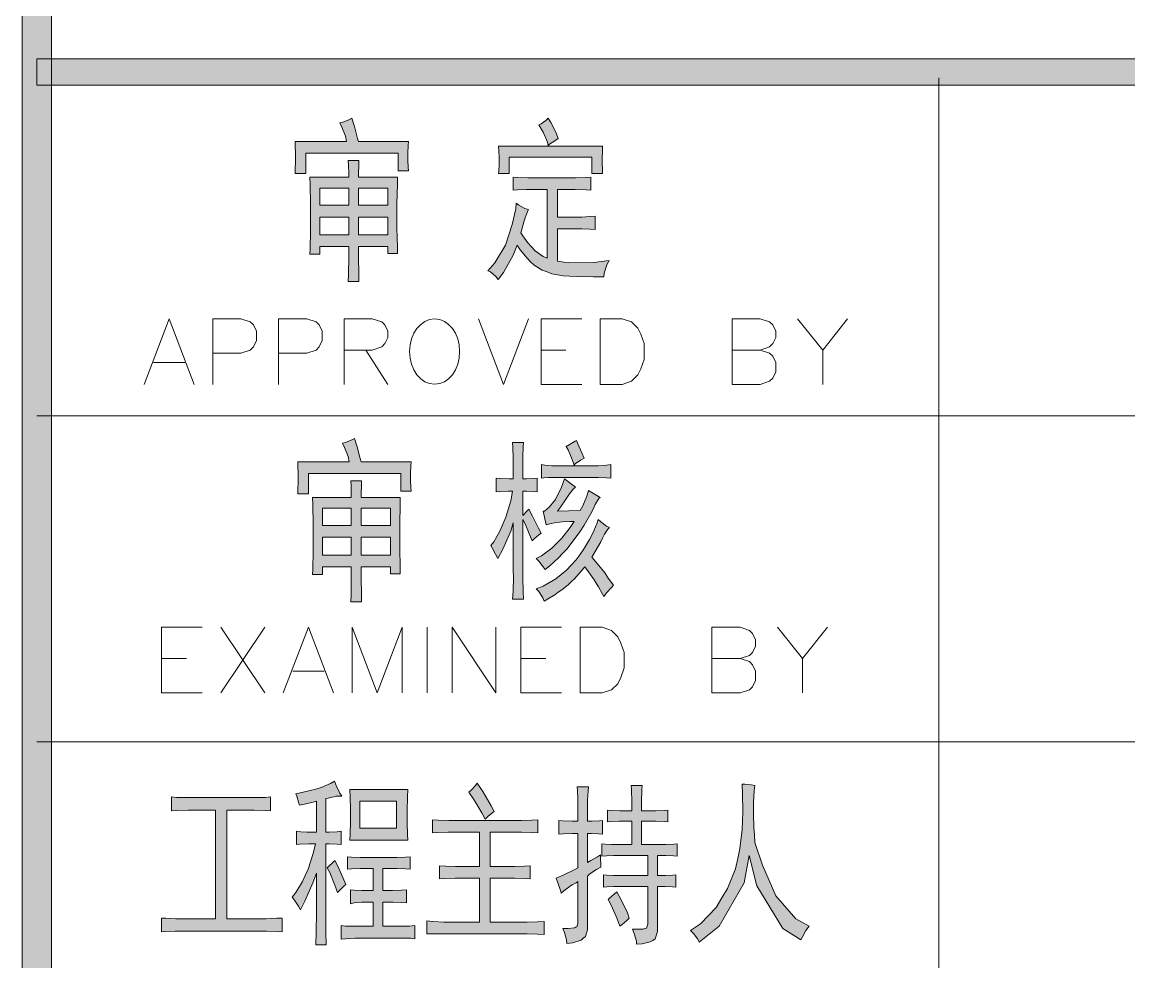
# Model space of a CAD drawing. Header units: millimetres. Extents: x 388 to 64525, y 87 to 607.
# Drawn here: x 64464.27 to 64482.41, y 412.48 to 427.87 of the extents above; entities that cross this region are included whole.
import ezdxf

# ---------------------------------------------------------------- set-up
doc = ezdxf.new("R2010")
doc.units = ezdxf.units.MM

msp = doc.modelspace()

# ---------------------------------------------------------------- hatches: boundary and pattern name
h = msp.add_hatch(color=0)
h.dxf.hatch_style = 2
h.paths.add_polyline_path([(64464.748, 320.182), (64464.268, 320.182), (64464.268, 597.224), (64464.748, 597.224)])
h = msp.add_hatch(color=0)
h.dxf.hatch_style = 2
h.paths.add_polyline_path([(64464.508, 426.84), (64464.508, 427.27), (64514.558, 427.27), (64514.558, 426.84)])
h = msp.add_hatch(color=0)
h.dxf.hatch_style = 2
h.paths.add_polyline_path([(64469.671, 426.302), (64469.714, 426.162), (64469.767, 425.969), (64469.782, 425.919), (64470.599, 425.919), (64470.595, 425.851), (64470.592, 425.729), (64470.592, 425.672), (64470.592, 425.614), (64470.595, 425.496), (64470.599, 425.435), (64470.43, 425.435), (64470.43, 425.729), (64468.918, 425.729), (64468.918, 425.392), (64468.743, 425.392), (64468.746, 425.457), (64468.75, 425.589), (64468.75, 425.65), (64468.75, 425.718), (64468.746, 425.851), (64468.743, 425.919), (64469.585, 425.919), (64469.567, 426.005), (64469.509, 426.155), (64469.477, 426.223), (64469.524, 426.234), (64469.621, 426.274)])
h = msp.add_hatch(color=0)
h.dxf.hatch_style = 2
h.paths.add_polyline_path([(64472.738, 426.191), (64472.774, 426.205), (64472.852, 426.263), (64472.888, 426.302), (64472.935, 426.231), (64473.021, 426.062), (64473.057, 425.965), (64472.999, 425.93), (64472.913, 425.876), (64472.888, 425.851), (64472.881, 425.905), (64472.806, 426.073)])
h = msp.add_hatch(color=0)
h.dxf.hatch_style = 2
h.paths.add_polyline_path([(64473.784, 425.84), (64473.78, 425.761), (64473.777, 425.643), (64473.777, 425.604), (64473.777, 425.564), (64473.78, 425.457), (64473.784, 425.392), (64473.608, 425.392), (64473.608, 425.661), (64472.254, 425.661), (64472.254, 425.392), (64472.078, 425.392), (64472.082, 425.435), (64472.086, 425.535), (64472.086, 425.593), (64472.086, 425.65), (64472.082, 425.772), (64472.078, 425.84)])
h = msp.add_hatch(color=0)
h.paths.add_polyline_path([(64469.621, 425.335), (64469.621, 425.392), (64469.617, 425.525), (64469.61, 425.604), (64469.789, 425.604), (64469.785, 425.532), (64469.782, 425.396), (64469.782, 425.335), (64470.423, 425.335), (64470.42, 425.217), (64470.412, 424.894), (64470.412, 424.693), (64470.412, 424.496), (64470.42, 424.192), (64470.423, 424.084), (64470.262, 424.084), (64470.262, 424.195), (64469.782, 424.195), (64469.782, 424.027), (64469.785, 423.74), (64469.789, 423.622), (64469.61, 423.622), (64469.617, 423.74), (64469.621, 424.027), (64469.621, 424.195), (64469.148, 424.195), (64469.148, 424.074), (64468.986, 424.074), (64468.99, 424.156), (64468.994, 424.457), (64468.994, 424.668), (64468.994, 424.883), (64468.99, 425.217), (64468.986, 425.335)])
h.paths.add_polyline_path([(64470.262, 424.389), (64470.262, 424.679), (64469.782, 424.679), (64469.782, 424.389)])
h.paths.add_polyline_path([(64469.621, 424.389), (64469.621, 424.679), (64469.148, 424.679), (64469.148, 424.389)])
h.paths.add_polyline_path([(64470.262, 424.873), (64470.262, 425.152), (64469.782, 425.152), (64469.782, 424.873)])
h.paths.add_polyline_path([(64469.621, 424.873), (64469.621, 425.152), (64469.148, 425.152), (64469.148, 424.873)])
h = msp.add_hatch(color=0)
h.dxf.hatch_style = 2
h.paths.add_polyline_path([(64473.261, 425.324), (64473.34, 425.324), (64473.504, 425.328), (64473.59, 425.335), (64473.59, 425.12), (64473.515, 425.127), (64473.332, 425.131), (64473.229, 425.131), (64473.042, 425.131), (64473.042, 424.679), (64473.397, 424.679), (64473.444, 424.679), (64473.573, 424.686), (64473.659, 424.693), (64473.659, 424.478), (64473.573, 424.482), (64473.44, 424.489), (64473.386, 424.489), (64473.042, 424.489), (64473.042, 423.959), (64473.218, 423.93), (64473.641, 423.937), (64473.888, 423.97), (64473.852, 423.898), (64473.809, 423.762), (64473.802, 423.701), (64473.633, 423.701), (64473.354, 423.708), (64473.243, 423.712), (64473.135, 423.719), (64472.949, 423.751), (64472.874, 423.78), (64472.795, 423.808), (64472.662, 423.891), (64472.602, 423.948), (64472.544, 424.006), (64472.433, 424.142), (64472.383, 424.221), (64472.315, 424.056), (64472.157, 423.773), (64472.071, 423.654), (64472.032, 423.708), (64471.946, 423.78), (64471.899, 423.801), (64472.018, 423.927), (64472.193, 424.221), (64472.247, 424.389), (64472.301, 424.557), (64472.362, 424.815), (64472.365, 424.905), (64472.408, 424.873), (64472.508, 424.822), (64472.569, 424.805), (64472.555, 424.783), (64472.53, 424.711), (64472.512, 424.665), (64472.498, 424.615), (64472.462, 424.496), (64472.44, 424.421), (64472.473, 424.371), (64472.559, 424.256), (64472.619, 424.192), (64472.677, 424.127), (64472.806, 424.034), (64472.874, 424.006), (64472.874, 425.131), (64472.602, 425.131), (64472.53, 425.131), (64472.387, 425.127), (64472.315, 425.12), (64472.315, 425.335), (64472.387, 425.328), (64472.555, 425.324), (64472.652, 425.324)])
h = msp.add_hatch(color=0)
h.dxf.hatch_style = 2
h.paths.add_polyline_path([(64469.714, 421.053), (64469.757, 420.913), (64469.81, 420.724), (64469.825, 420.67), (64470.645, 420.67), (64470.638, 420.605), (64470.635, 420.48), (64470.635, 420.423), (64470.635, 420.369), (64470.638, 420.251), (64470.645, 420.186), (64470.473, 420.186), (64470.473, 420.48), (64468.961, 420.48), (64468.961, 420.143), (64468.786, 420.143), (64468.789, 420.211), (64468.793, 420.34), (64468.793, 420.401), (64468.793, 420.469), (64468.789, 420.605), (64468.786, 420.67), (64469.631, 420.67), (64469.61, 420.756), (64469.552, 420.906), (64469.52, 420.974), (64469.567, 420.985), (64469.664, 421.025)])
h = msp.add_hatch(color=0)
h.dxf.hatch_style = 2
h.paths.add_polyline_path([(64472.315, 420.638), (64472.315, 420.734), (64472.311, 420.906), (64472.308, 420.985), (64472.487, 420.985), (64472.48, 420.921), (64472.476, 420.745), (64472.476, 420.638), (64472.476, 420.39), (64472.533, 420.39), (64472.652, 420.394), (64472.713, 420.401), (64472.713, 420.175), (64472.652, 420.183), (64472.533, 420.186), (64472.476, 420.186), (64472.476, 419.792), (64472.487, 419.803), (64472.537, 419.853), (64472.576, 419.892), (64472.634, 419.781), (64472.731, 419.584), (64472.774, 419.498), (64472.731, 419.466), (64472.659, 419.405), (64472.63, 419.376), (64472.587, 419.477), (64472.512, 419.652), (64472.476, 419.724), (64472.476, 418.893), (64472.476, 418.774), (64472.48, 418.538), (64472.487, 418.42), (64472.308, 418.42), (64472.315, 418.542), (64472.322, 418.778), (64472.315, 418.893), (64472.315, 419.67), (64472.276, 419.534), (64472.147, 419.24), (64472.064, 419.083), (64472.028, 419.158), (64471.975, 419.262), (64471.953, 419.298), (64472, 419.358), (64472.096, 419.534), (64472.147, 419.645), (64472.197, 419.76), (64472.279, 420.028), (64472.308, 420.186), (64472.243, 420.186), (64472.111, 420.183), (64472.039, 420.175), (64472.039, 420.401), (64472.114, 420.394), (64472.254, 420.39), (64472.315, 420.39)])
h = msp.add_hatch(color=0)
h.dxf.hatch_style = 2
h.paths.add_polyline_path([(64473.354, 421.021), (64473.379, 420.964), (64473.444, 420.817), (64473.483, 420.727), (64473.418, 420.695), (64473.336, 420.638), (64473.315, 420.616), (64473.282, 420.709), (64473.221, 420.863), (64473.186, 420.921), (64473.25, 420.96), (64473.336, 421.01)])
h = msp.add_hatch(color=0)
h.dxf.hatch_style = 2
h.paths.add_polyline_path([(64472.935, 420.412), (64472.895, 420.412), (64472.82, 420.408), (64472.781, 420.401), (64472.781, 420.627), (64472.834, 420.616), (64472.949, 420.605), (64473.01, 420.605), (64473.644, 420.605), (64473.709, 420.605), (64473.848, 420.616), (64473.92, 420.627), (64473.92, 420.401), (64473.848, 420.408), (64473.709, 420.412), (64473.644, 420.412)])
h = msp.add_hatch(color=0)
h.dxf.hatch_style = 2
h.paths.add_polyline_path([(64472.806, 419.86), (64472.831, 419.86), (64472.906, 419.925), (64472.96, 419.989), (64473.01, 420.054), (64473.11, 420.254), (64473.161, 420.39), (64473.34, 420.254), (64473.304, 420.226), (64473.239, 420.147), (64473.207, 420.097), (64473.175, 420.046), (64473.092, 419.928), (64473.042, 419.86), (64473.415, 419.871), (64473.458, 419.946), (64473.526, 420.107), (64473.551, 420.197), (64473.745, 420.086), (64473.723, 420.068), (64473.662, 419.971), (64473.626, 419.892), (64473.587, 419.813), (64473.479, 419.631), (64473.408, 419.523), (64473.336, 419.416), (64473.196, 419.237), (64473.128, 419.169), (64473.06, 419.097), (64472.917, 418.964), (64472.842, 418.903), (64472.809, 418.946), (64472.738, 419.04), (64472.695, 419.083), (64472.784, 419.129), (64472.953, 419.255), (64473.035, 419.337), (64473.114, 419.419), (64473.254, 419.595), (64473.315, 419.692), (64473.246, 419.692), (64473.128, 419.684), (64473.078, 419.681), (64473.024, 419.674), (64472.917, 419.652), (64472.856, 419.634)])
h = msp.add_hatch(color=0)
h.paths.add_polyline_path([(64469.664, 420.086), (64469.664, 420.143), (64469.66, 420.276), (64469.656, 420.355), (64469.832, 420.355), (64469.828, 420.283), (64469.825, 420.147), (64469.825, 420.086), (64470.466, 420.086), (64470.463, 419.968), (64470.459, 419.645), (64470.459, 419.444), (64470.459, 419.247), (64470.463, 418.943), (64470.466, 418.835), (64470.305, 418.835), (64470.305, 418.946), (64469.825, 418.946), (64469.825, 418.778), (64469.828, 418.491), (64469.832, 418.373), (64469.656, 418.373), (64469.66, 418.491), (64469.664, 418.778), (64469.664, 418.946), (64469.191, 418.946), (64469.191, 418.825), (64469.029, 418.825), (64469.033, 418.907), (64469.04, 419.208), (64469.04, 419.419), (64469.04, 419.634), (64469.033, 419.968), (64469.029, 420.086)])
h.paths.add_polyline_path([(64470.305, 419.14), (64470.305, 419.434), (64469.825, 419.434), (64469.825, 419.14)])
h.paths.add_polyline_path([(64469.664, 419.14), (64469.664, 419.434), (64469.191, 419.434), (64469.191, 419.14)])
h.paths.add_polyline_path([(64470.305, 419.624), (64470.305, 419.907), (64469.825, 419.907), (64469.825, 419.624)])
h.paths.add_polyline_path([(64469.664, 419.624), (64469.664, 419.907), (64469.191, 419.907), (64469.191, 419.624)])
h = msp.add_hatch(color=0)
h.dxf.hatch_style = 2
h.paths.add_polyline_path([(64473.895, 419.591), (64473.87, 419.566), (64473.813, 419.484), (64473.78, 419.419), (64473.752, 419.358), (64473.662, 419.201), (64473.608, 419.104), (64473.694, 419.004), (64473.823, 418.842), (64473.866, 418.778), (64473.909, 418.717), (64473.96, 418.649), (64473.927, 418.61), (64473.845, 418.52), (64473.802, 418.463), (64473.777, 418.513), (64473.716, 418.62), (64473.68, 418.678), (64473.644, 418.735), (64473.551, 418.868), (64473.49, 418.946), (64473.433, 418.875), (64473.322, 418.753), (64473.272, 418.706), (64473.221, 418.656), (64473.114, 418.57), (64473.057, 418.531), (64472.999, 418.491), (64472.881, 418.42), (64472.824, 418.384), (64472.802, 418.441), (64472.738, 418.542), (64472.695, 418.588), (64472.809, 418.631), (64473.014, 418.749), (64473.103, 418.825), (64473.189, 418.896), (64473.343, 419.057), (64473.408, 419.143), (64473.469, 419.233), (64473.569, 419.394), (64473.605, 419.466), (64473.641, 419.538), (64473.694, 419.67), (64473.709, 419.724), (64473.752, 419.684), (64473.845, 419.616)])
h = msp.add_hatch(color=0)
h.dxf.hatch_style = 2
h.paths.add_polyline_path([(64468.753, 415.231), (64468.825, 415.245), (64468.99, 415.281), (64469.08, 415.306), (64469.169, 415.331), (64469.323, 415.396), (64469.388, 415.435), (64469.416, 415.363), (64469.477, 415.238), (64469.506, 415.188), (64469.477, 415.191), (64469.416, 415.191), (64469.384, 415.181), (64469.352, 415.174), (64469.284, 415.159), (64469.244, 415.152), (64469.244, 414.6), (64469.302, 414.6), (64469.431, 414.607), (64469.499, 414.615), (64469.499, 414.4), (64469.431, 414.403), (64469.302, 414.41), (64469.244, 414.41), (64469.244, 413.418), (64469.244, 413.296), (64469.248, 412.963), (64469.252, 412.755), (64469.083, 412.755), (64469.087, 412.963), (64469.094, 413.289), (64469.094, 413.407), (64469.094, 413.927), (64469.033, 413.769), (64468.9, 413.468), (64468.829, 413.328), (64468.8, 413.386), (64468.732, 413.486), (64468.696, 413.533), (64468.753, 413.611), (64468.861, 413.791), (64468.908, 413.891), (64468.954, 413.995), (64469.037, 414.253), (64469.076, 414.41), (64468.968, 414.41), (64468.814, 414.403), (64468.764, 414.4), (64468.764, 414.615), (64468.836, 414.607), (64468.94, 414.6), (64468.976, 414.6), (64469.094, 414.6), (64469.094, 415.109), (64469.037, 415.091), (64468.897, 415.059), (64468.814, 415.041), (64468.8, 415.091), (64468.771, 415.188)])
h = msp.add_hatch(color=0)
h.paths.add_polyline_path([(64470.588, 415.299), (64470.584, 415.177), (64470.577, 414.951), (64470.577, 414.851), (64470.577, 414.754), (64470.584, 414.561), (64470.588, 414.468), (64469.642, 414.468), (64469.646, 414.575), (64469.649, 414.776), (64469.649, 414.873), (64469.649, 414.969), (64469.646, 415.181), (64469.642, 415.299)])
h.paths.add_polyline_path([(64470.402, 414.668), (64470.402, 415.109), (64469.803, 415.109), (64469.803, 414.668)])
h = msp.add_hatch(color=0)
h.dxf.hatch_style = 2
h.paths.add_polyline_path([(64471.856, 414.815), (64471.803, 414.916), (64471.674, 415.138), (64471.591, 415.256), (64471.634, 415.295), (64471.702, 415.367), (64471.727, 415.403), (64471.817, 415.267), (64471.957, 415.034), (64472.007, 414.941), (64471.982, 414.923), (64471.906, 414.862)])
h = msp.add_hatch(color=0)
h.dxf.hatch_style = 2
h.paths.add_polyline_path([(64473.375, 415.062), (64473.375, 415.141), (64473.372, 415.285), (64473.368, 415.346), (64473.551, 415.346), (64473.544, 415.277), (64473.537, 415.127), (64473.537, 415.041), (64473.537, 414.783), (64473.608, 414.783), (64473.73, 414.787), (64473.78, 414.794), (64473.78, 414.568), (64473.716, 414.575), (64473.594, 414.579), (64473.537, 414.579), (64473.537, 414.106), (64473.59, 414.134), (64473.698, 414.195), (64473.748, 414.231), (64473.748, 414.167), (64473.752, 414.066), (64473.755, 414.027), (64473.684, 413.988), (64473.573, 413.916), (64473.537, 413.88), (64473.537, 413.081), (64473.537, 413.002), (64473.501, 412.891), (64473.465, 412.863), (64473.429, 412.83), (64473.297, 412.787), (64473.196, 412.777), (64473.189, 412.834), (64473.157, 412.956), (64473.132, 413.024), (64473.218, 413.024), (64473.325, 413.035), (64473.34, 413.042), (64473.358, 413.049), (64473.375, 413.11), (64473.375, 413.16), (64473.375, 413.791), (64473.347, 413.773), (64473.286, 413.737), (64473.257, 413.719), (64473.229, 413.697), (64473.15, 413.64), (64473.103, 413.601), (64473.092, 413.644), (64473.049, 413.769), (64473.021, 413.848), (64473.15, 413.902), (64473.329, 413.988), (64473.375, 414.016), (64473.375, 414.579), (64473.289, 414.579), (64473.135, 414.575), (64473.064, 414.568), (64473.064, 414.794), (64473.125, 414.787), (64473.282, 414.783), (64473.375, 414.783)])
h = msp.add_hatch(color=0)
h.dxf.hatch_style = 2
h.paths.add_polyline_path([(64474.26, 414.4), (64474.26, 414.783), (64474.135, 414.783), (64474.053, 414.783), (64473.917, 414.776), (64473.866, 414.772), (64473.866, 414.962), (64473.934, 414.955), (64474.067, 414.951), (64474.135, 414.951), (64474.26, 414.951), (64474.26, 415.091), (64474.257, 415.299), (64474.253, 415.367), (64474.432, 415.367), (64474.425, 415.299), (64474.422, 415.091), (64474.422, 414.951), (64474.59, 414.951), (64474.658, 414.951), (64474.791, 414.955), (64474.855, 414.962), (64474.855, 414.772), (64474.791, 414.776), (64474.658, 414.783), (64474.59, 414.783), (64474.422, 414.783), (64474.422, 414.4), (64474.737, 414.4), (64474.819, 414.4), (64474.956, 414.403), (64475.006, 414.41), (64475.006, 414.206), (64474.945, 414.213), (64474.819, 414.217), (64474.751, 414.217), (64474.683, 414.217), (64474.683, 413.891), (64474.744, 413.891), (64474.816, 413.891), (64474.934, 413.898), (64474.981, 413.902), (64474.981, 413.701), (64474.927, 413.705), (64474.809, 413.712), (64474.744, 413.712), (64474.683, 413.712), (64474.683, 413.07), (64474.683, 412.974), (64474.644, 412.852), (64474.604, 412.827), (64474.565, 412.802), (64474.432, 412.773), (64474.339, 412.766), (64474.336, 412.816), (64474.3, 412.941), (64474.271, 413.013), (64474.346, 413.009), (64474.447, 413.009), (64474.472, 413.02), (64474.501, 413.027), (64474.526, 413.092), (64474.526, 413.149), (64474.526, 413.712), (64474.024, 413.712), (64473.967, 413.712), (64473.852, 413.705), (64473.798, 413.701), (64473.798, 413.902), (64473.848, 413.898), (64473.963, 413.891), (64474.024, 413.891), (64474.526, 413.891), (64474.526, 414.217), (64473.999, 414.217), (64473.96, 414.217), (64473.845, 414.213), (64473.773, 414.206), (64473.773, 414.41), (64473.827, 414.403), (64473.927, 414.4), (64473.974, 414.4)])
h = msp.add_hatch(color=0)
h.dxf.hatch_style = 2
h.paths.add_polyline_path([(64475.224, 412.992), (64475.389, 413.099), (64475.647, 413.364), (64475.74, 413.522), (64475.833, 413.679), (64475.962, 414.002), (64475.998, 414.167), (64476.034, 414.335), (64476.073, 414.643), (64476.077, 414.787), (64476.084, 414.93), (64476.077, 415.231), (64476.07, 415.389), (64476.116, 415.385), (64476.22, 415.374), (64476.281, 415.367), (64476.267, 415.277), (64476.256, 415.091), (64476.256, 414.994), (64476.256, 414.901), (64476.263, 414.679), (64476.274, 414.557), (64476.281, 414.432), (64476.403, 414.059), (64476.514, 413.808), (64476.625, 413.558), (64476.951, 413.181), (64477.17, 413.06), (64477.116, 412.992), (64477.052, 412.877), (64477.034, 412.834), (64476.736, 413.024), (64476.314, 413.719), (64476.188, 414.217), (64476.102, 413.773), (64475.694, 413.063), (64475.368, 412.798), (64475.343, 412.845), (64475.271, 412.941)])
h = msp.add_hatch(color=0)
h.dxf.hatch_style = 2
h.paths.add_polyline_path([(64467.969, 415.166), (64468.069, 415.166), (64468.255, 415.17), (64468.341, 415.177), (64468.341, 414.951), (64468.255, 414.955), (64468.069, 414.962), (64467.969, 414.962), (64467.621, 414.962), (64467.621, 413.181), (64468.173, 413.181), (64468.27, 413.181), (64468.445, 413.189), (64468.528, 413.192), (64468.528, 412.97), (64468.445, 412.974), (64468.273, 412.981), (64468.18, 412.981), (64466.869, 412.981), (64466.776, 412.981), (64466.618, 412.974), (64466.55, 412.97), (64466.55, 413.192), (64466.622, 413.189), (64466.786, 413.181), (64466.88, 413.181), (64467.435, 413.181), (64467.435, 414.962), (64467.098, 414.962), (64466.987, 414.962), (64466.797, 414.955), (64466.718, 414.951), (64466.718, 415.177), (64466.797, 415.17), (64466.987, 415.166), (64467.098, 415.166)])
h = msp.add_hatch(color=0)
h.dxf.hatch_style = 2
h.paths.add_polyline_path([(64472.387, 414.794), (64472.455, 414.794), (64472.623, 414.797), (64472.723, 414.805), (64472.723, 414.59), (64472.623, 414.597), (64472.455, 414.6), (64472.387, 414.6), (64471.939, 414.6), (64471.939, 414.038), (64472.276, 414.038), (64472.344, 414.038), (64472.505, 414.045), (64472.598, 414.049), (64472.598, 413.837), (64472.505, 413.841), (64472.344, 413.848), (64472.276, 413.848), (64471.939, 413.848), (64471.939, 413.128), (64472.473, 413.128), (64472.548, 413.128), (64472.723, 413.131), (64472.827, 413.138), (64472.827, 412.923), (64472.723, 412.931), (64472.548, 412.934), (64472.473, 412.934), (64470.9, 412.934), (64470.9, 413.149), (64471, 413.138), (64471.183, 413.128), (64471.262, 413.128), (64471.763, 413.128), (64471.763, 413.848), (64471.434, 413.848), (64471.365, 413.848), (64471.204, 413.841), (64471.111, 413.837), (64471.111, 414.049), (64471.211, 414.045), (64471.373, 414.038), (64471.434, 414.038), (64471.763, 414.038), (64471.763, 414.6), (64471.34, 414.6), (64471.251, 414.6), (64471.079, 414.597), (64470.993, 414.59), (64470.993, 414.805), (64471.086, 414.797), (64471.262, 414.794), (64471.348, 414.794)])
h = msp.add_hatch(color=0)
h.dxf.hatch_style = 2
h.paths.add_polyline_path([(64470.341, 414.185), (64470.409, 414.185), (64470.552, 414.192), (64470.631, 414.195), (64470.631, 413.995), (64470.552, 413.998), (64470.409, 414.006), (64470.341, 414.006), (64470.183, 414.006), (64470.183, 413.644), (64470.276, 413.644), (64470.337, 413.644), (64470.488, 413.651), (64470.57, 413.654), (64470.57, 413.443), (64470.488, 413.447), (64470.351, 413.454), (64470.301, 413.454), (64470.183, 413.454), (64470.183, 413.06), (64470.384, 413.06), (64470.459, 413.06), (64470.62, 413.063), (64470.706, 413.07), (64470.706, 412.855), (64470.638, 412.863), (64470.477, 412.866), (64470.384, 412.866), (64469.818, 412.866), (64469.724, 412.866), (64469.567, 412.855), (64469.499, 412.845), (64469.499, 413.07), (64469.567, 413.063), (64469.724, 413.06), (64469.818, 413.06), (64470.022, 413.06), (64470.022, 413.454), (64469.904, 413.454), (64469.836, 413.454), (64469.71, 413.443), (64469.649, 413.429), (64469.649, 413.654), (64469.71, 413.651), (64469.836, 413.644), (64469.904, 413.644), (64470.022, 413.644), (64470.022, 414.006), (64469.886, 414.006), (64469.81, 414.006), (64469.667, 413.998), (64469.599, 413.995), (64469.599, 414.195), (64469.667, 414.192), (64469.81, 414.185), (64469.886, 414.185)])
h = msp.add_hatch(color=0)
h.dxf.hatch_style = 2
h.paths.add_polyline_path([(64469.395, 414.138), (64469.438, 414.056), (64469.527, 413.859), (64469.574, 413.744), (64469.549, 413.722), (64469.481, 413.654), (64469.438, 413.611), (64469.395, 413.733), (64469.312, 413.937), (64469.269, 414.016), (64469.295, 414.045), (64469.359, 414.106)])
h = msp.add_hatch(color=0)
h.dxf.hatch_style = 2
h.paths.add_polyline_path([(64474.017, 413.622), (64474.088, 413.493), (64474.189, 413.278), (64474.221, 413.192), (64474.178, 413.153), (64474.103, 413.088), (64474.067, 413.06), (64474.024, 413.178), (64473.927, 413.396), (64473.874, 413.497), (64473.902, 413.522), (64473.974, 413.583)])

# ---------------------------------------------------------------- linework, layer by layer
at = {"color": 0, "lineweight": 0}
for points in [[(64464.748, 320.182), (64464.268, 320.182), (64464.268, 597.224), (64464.748, 597.224)], [(64464.508, 426.84), (64464.508, 427.27), (64514.558, 427.27), (64514.558, 426.84)], [(64469.671, 426.302), (64469.714, 426.162), (64469.767, 425.969), (64469.782, 425.919), (64470.599, 425.919), (64470.595, 425.851), (64470.592, 425.729), (64470.592, 425.672), (64470.592, 425.614), (64470.595, 425.496), (64470.599, 425.435), (64470.43, 425.435), (64470.43, 425.729), (64468.918, 425.729), (64468.918, 425.392), (64468.743, 425.392), (64468.746, 425.457), (64468.75, 425.589), (64468.75, 425.65), (64468.75, 425.718), (64468.746, 425.851), (64468.743, 425.919), (64469.585, 425.919), (64469.567, 426.005), (64469.509, 426.155), (64469.477, 426.223), (64469.524, 426.234), (64469.621, 426.274)], [(64472.738, 426.191), (64472.774, 426.205), (64472.852, 426.263), (64472.888, 426.302), (64472.935, 426.231), (64473.021, 426.062), (64473.057, 425.965), (64472.999, 425.93), (64472.913, 425.876), (64472.888, 425.851), (64472.881, 425.905), (64472.806, 426.073)], [(64473.784, 425.84), (64473.78, 425.761), (64473.777, 425.643), (64473.777, 425.604), (64473.777, 425.564), (64473.78, 425.457), (64473.784, 425.392), (64473.608, 425.392), (64473.608, 425.661), (64472.254, 425.661), (64472.254, 425.392), (64472.078, 425.392), (64472.082, 425.435), (64472.086, 425.535), (64472.086, 425.593), (64472.086, 425.65), (64472.082, 425.772), (64472.078, 425.84)], [(64469.621, 425.335), (64469.621, 425.392), (64469.617, 425.525), (64469.61, 425.604), (64469.789, 425.604), (64469.785, 425.532), (64469.782, 425.396), (64469.782, 425.335), (64470.423, 425.335), (64470.42, 425.217), (64470.412, 424.894), (64470.412, 424.693), (64470.412, 424.496), (64470.42, 424.192), (64470.423, 424.084), (64470.262, 424.084), (64470.262, 424.195), (64469.782, 424.195), (64469.782, 424.027), (64469.785, 423.74), (64469.789, 423.622), (64469.61, 423.622), (64469.617, 423.74), (64469.621, 424.027), (64469.621, 424.195), (64469.148, 424.195), (64469.148, 424.074), (64468.986, 424.074), (64468.99, 424.156), (64468.994, 424.457), (64468.994, 424.668), (64468.994, 424.883), (64468.99, 425.217), (64468.986, 425.335)], [(64473.261, 425.324), (64473.34, 425.324), (64473.504, 425.328), (64473.59, 425.335), (64473.59, 425.12), (64473.515, 425.127), (64473.332, 425.131), (64473.229, 425.131), (64473.042, 425.131), (64473.042, 424.679), (64473.397, 424.679), (64473.444, 424.679), (64473.573, 424.686), (64473.659, 424.693), (64473.659, 424.478), (64473.573, 424.482), (64473.44, 424.489), (64473.386, 424.489), (64473.042, 424.489), (64473.042, 423.959), (64473.218, 423.93), (64473.641, 423.937), (64473.888, 423.97), (64473.852, 423.898), (64473.809, 423.762), (64473.802, 423.701), (64473.633, 423.701), (64473.354, 423.708), (64473.243, 423.712), (64473.135, 423.719), (64472.949, 423.751), (64472.874, 423.78), (64472.795, 423.808), (64472.662, 423.891), (64472.602, 423.948), (64472.544, 424.006), (64472.433, 424.142), (64472.383, 424.221), (64472.315, 424.056), (64472.157, 423.773), (64472.071, 423.654), (64472.032, 423.708), (64471.946, 423.78), (64471.899, 423.801), (64472.018, 423.927), (64472.193, 424.221), (64472.247, 424.389), (64472.301, 424.557), (64472.362, 424.815), (64472.365, 424.905), (64472.408, 424.873), (64472.508, 424.822), (64472.569, 424.805), (64472.555, 424.783), (64472.53, 424.711), (64472.512, 424.665), (64472.498, 424.615), (64472.462, 424.496), (64472.44, 424.421), (64472.473, 424.371), (64472.559, 424.256), (64472.619, 424.192), (64472.677, 424.127), (64472.806, 424.034), (64472.874, 424.006), (64472.874, 425.131), (64472.602, 425.131), (64472.53, 425.131), (64472.387, 425.127), (64472.315, 425.12), (64472.315, 425.335), (64472.387, 425.328), (64472.555, 425.324), (64472.652, 425.324)], [(64469.621, 424.873), (64469.621, 425.152), (64469.148, 425.152), (64469.148, 424.873)], [(64470.262, 424.873), (64470.262, 425.152), (64469.782, 425.152), (64469.782, 424.873)], [(64469.621, 424.389), (64469.621, 424.679), (64469.148, 424.679), (64469.148, 424.389)], [(64470.262, 424.389), (64470.262, 424.679), (64469.782, 424.679), (64469.782, 424.389)], [(64473.745, 421.938), (64473.745, 423.013), (64474.106, 423.013), (64474.257, 422.963), (64474.361, 422.859), (64474.411, 422.759), (64474.465, 422.605), (64474.465, 422.347), (64474.411, 422.193), (64474.361, 422.092), (64474.257, 421.988), (64474.106, 421.938)], [(64469.714, 421.053), (64469.757, 420.913), (64469.81, 420.724), (64469.825, 420.67), (64470.645, 420.67), (64470.638, 420.605), (64470.635, 420.48), (64470.635, 420.423), (64470.635, 420.369), (64470.638, 420.251), (64470.645, 420.186), (64470.473, 420.186), (64470.473, 420.48), (64468.961, 420.48), (64468.961, 420.143), (64468.786, 420.143), (64468.789, 420.211), (64468.793, 420.34), (64468.793, 420.401), (64468.793, 420.469), (64468.789, 420.605), (64468.786, 420.67), (64469.631, 420.67), (64469.61, 420.756), (64469.552, 420.906), (64469.52, 420.974), (64469.567, 420.985), (64469.664, 421.025)], [(64472.315, 420.638), (64472.315, 420.734), (64472.311, 420.906), (64472.308, 420.985), (64472.487, 420.985), (64472.48, 420.921), (64472.476, 420.745), (64472.476, 420.638), (64472.476, 420.39), (64472.533, 420.39), (64472.652, 420.394), (64472.713, 420.401), (64472.713, 420.175), (64472.652, 420.183), (64472.533, 420.186), (64472.476, 420.186), (64472.476, 419.792), (64472.487, 419.803), (64472.537, 419.853), (64472.576, 419.892), (64472.634, 419.781), (64472.731, 419.584), (64472.774, 419.498), (64472.731, 419.466), (64472.659, 419.405), (64472.63, 419.376), (64472.587, 419.477), (64472.512, 419.652), (64472.476, 419.724), (64472.476, 418.893), (64472.476, 418.774), (64472.48, 418.538), (64472.487, 418.42), (64472.308, 418.42), (64472.315, 418.542), (64472.322, 418.778), (64472.315, 418.893), (64472.315, 419.67), (64472.276, 419.534), (64472.147, 419.24), (64472.064, 419.083), (64472.028, 419.158), (64471.975, 419.262), (64471.953, 419.298), (64472, 419.358), (64472.096, 419.534), (64472.147, 419.645), (64472.197, 419.76), (64472.279, 420.028), (64472.308, 420.186), (64472.243, 420.186), (64472.111, 420.183), (64472.039, 420.175), (64472.039, 420.401), (64472.114, 420.394), (64472.254, 420.39), (64472.315, 420.39)], [(64473.354, 421.021), (64473.379, 420.964), (64473.444, 420.817), (64473.483, 420.727), (64473.418, 420.695), (64473.336, 420.638), (64473.315, 420.616), (64473.282, 420.709), (64473.221, 420.863), (64473.186, 420.921), (64473.25, 420.96), (64473.336, 421.01)], [(64472.935, 420.412), (64472.895, 420.412), (64472.82, 420.408), (64472.781, 420.401), (64472.781, 420.627), (64472.834, 420.616), (64472.949, 420.605), (64473.01, 420.605), (64473.644, 420.605), (64473.709, 420.605), (64473.848, 420.616), (64473.92, 420.627), (64473.92, 420.401), (64473.848, 420.408), (64473.709, 420.412), (64473.644, 420.412)], [(64472.806, 419.86), (64472.831, 419.86), (64472.906, 419.925), (64472.96, 419.989), (64473.01, 420.054), (64473.11, 420.254), (64473.161, 420.39), (64473.34, 420.254), (64473.304, 420.226), (64473.239, 420.147), (64473.207, 420.097), (64473.175, 420.046), (64473.092, 419.928), (64473.042, 419.86), (64473.415, 419.871), (64473.458, 419.946), (64473.526, 420.107), (64473.551, 420.197), (64473.745, 420.086), (64473.723, 420.068), (64473.662, 419.971), (64473.626, 419.892), (64473.587, 419.813), (64473.479, 419.631), (64473.408, 419.523), (64473.336, 419.416), (64473.196, 419.237), (64473.128, 419.169), (64473.06, 419.097), (64472.917, 418.964), (64472.842, 418.903), (64472.809, 418.946), (64472.738, 419.04), (64472.695, 419.083), (64472.784, 419.129), (64472.953, 419.255), (64473.035, 419.337), (64473.114, 419.419), (64473.254, 419.595), (64473.315, 419.692), (64473.246, 419.692), (64473.128, 419.684), (64473.078, 419.681), (64473.024, 419.674), (64472.917, 419.652), (64472.856, 419.634)], [(64469.664, 420.086), (64469.664, 420.143), (64469.66, 420.276), (64469.656, 420.355), (64469.832, 420.355), (64469.828, 420.283), (64469.825, 420.147), (64469.825, 420.086), (64470.466, 420.086), (64470.463, 419.968), (64470.459, 419.645), (64470.459, 419.444), (64470.459, 419.247), (64470.463, 418.943), (64470.466, 418.835), (64470.305, 418.835), (64470.305, 418.946), (64469.825, 418.946), (64469.825, 418.778), (64469.828, 418.491), (64469.832, 418.373), (64469.656, 418.373), (64469.66, 418.491), (64469.664, 418.778), (64469.664, 418.946), (64469.191, 418.946), (64469.191, 418.825), (64469.029, 418.825), (64469.033, 418.907), (64469.04, 419.208), (64469.04, 419.419), (64469.04, 419.634), (64469.033, 419.968), (64469.029, 420.086)], [(64469.664, 419.624), (64469.664, 419.907), (64469.191, 419.907), (64469.191, 419.624)], [(64470.305, 419.624), (64470.305, 419.907), (64469.825, 419.907), (64469.825, 419.624)], [(64473.895, 419.591), (64473.87, 419.566), (64473.813, 419.484), (64473.78, 419.419), (64473.752, 419.358), (64473.662, 419.201), (64473.608, 419.104), (64473.694, 419.004), (64473.823, 418.842), (64473.866, 418.778), (64473.909, 418.717), (64473.96, 418.649), (64473.927, 418.61), (64473.845, 418.52), (64473.802, 418.463), (64473.777, 418.513), (64473.716, 418.62), (64473.68, 418.678), (64473.644, 418.735), (64473.551, 418.868), (64473.49, 418.946), (64473.433, 418.875), (64473.322, 418.753), (64473.272, 418.706), (64473.221, 418.656), (64473.114, 418.57), (64473.057, 418.531), (64472.999, 418.491), (64472.881, 418.42), (64472.824, 418.384), (64472.802, 418.441), (64472.738, 418.542), (64472.695, 418.588), (64472.809, 418.631), (64473.014, 418.749), (64473.103, 418.825), (64473.189, 418.896), (64473.343, 419.057), (64473.408, 419.143), (64473.469, 419.233), (64473.569, 419.394), (64473.605, 419.466), (64473.641, 419.538), (64473.694, 419.67), (64473.709, 419.724), (64473.752, 419.684), (64473.845, 419.616)], [(64469.664, 419.14), (64469.664, 419.434), (64469.191, 419.434), (64469.191, 419.14)], [(64470.305, 419.14), (64470.305, 419.434), (64469.825, 419.434), (64469.825, 419.14)], [(64473.415, 416.883), (64473.415, 417.958), (64473.777, 417.958), (64473.927, 417.904), (64474.031, 417.803), (64474.081, 417.7), (64474.135, 417.545), (64474.135, 417.291), (64474.081, 417.137), (64474.031, 417.033), (64473.927, 416.933), (64473.777, 416.883)], [(64468.753, 415.231), (64468.825, 415.245), (64468.99, 415.281), (64469.08, 415.306), (64469.169, 415.331), (64469.323, 415.396), (64469.388, 415.435), (64469.416, 415.363), (64469.477, 415.238), (64469.506, 415.188), (64469.477, 415.191), (64469.416, 415.191), (64469.384, 415.181), (64469.352, 415.174), (64469.284, 415.159), (64469.244, 415.152), (64469.244, 414.6), (64469.302, 414.6), (64469.431, 414.607), (64469.499, 414.615), (64469.499, 414.4), (64469.431, 414.403), (64469.302, 414.41), (64469.244, 414.41), (64469.244, 413.418), (64469.244, 413.296), (64469.248, 412.963), (64469.252, 412.755), (64469.083, 412.755), (64469.087, 412.963), (64469.094, 413.289), (64469.094, 413.407), (64469.094, 413.927), (64469.033, 413.769), (64468.9, 413.468), (64468.829, 413.328), (64468.8, 413.386), (64468.732, 413.486), (64468.696, 413.533), (64468.753, 413.611), (64468.861, 413.791), (64468.908, 413.891), (64468.954, 413.995), (64469.037, 414.253), (64469.076, 414.41), (64468.968, 414.41), (64468.814, 414.403), (64468.764, 414.4), (64468.764, 414.615), (64468.836, 414.607), (64468.94, 414.6), (64468.976, 414.6), (64469.094, 414.6), (64469.094, 415.109), (64469.037, 415.091), (64468.897, 415.059), (64468.814, 415.041), (64468.8, 415.091), (64468.771, 415.188)], [(64470.588, 415.299), (64470.584, 415.177), (64470.577, 414.951), (64470.577, 414.851), (64470.577, 414.754), (64470.584, 414.561), (64470.588, 414.468), (64469.642, 414.468), (64469.646, 414.575), (64469.649, 414.776), (64469.649, 414.873), (64469.649, 414.969), (64469.646, 415.181), (64469.642, 415.299)], [(64471.856, 414.815), (64471.803, 414.916), (64471.674, 415.138), (64471.591, 415.256), (64471.634, 415.295), (64471.702, 415.367), (64471.727, 415.403), (64471.817, 415.267), (64471.957, 415.034), (64472.007, 414.941), (64471.982, 414.923), (64471.906, 414.862)], [(64473.375, 415.062), (64473.375, 415.141), (64473.372, 415.285), (64473.368, 415.346), (64473.551, 415.346), (64473.544, 415.277), (64473.537, 415.127), (64473.537, 415.041), (64473.537, 414.783), (64473.608, 414.783), (64473.73, 414.787), (64473.78, 414.794), (64473.78, 414.568), (64473.716, 414.575), (64473.594, 414.579), (64473.537, 414.579), (64473.537, 414.106), (64473.59, 414.134), (64473.698, 414.195), (64473.748, 414.231), (64473.748, 414.167), (64473.752, 414.066), (64473.755, 414.027), (64473.684, 413.988), (64473.573, 413.916), (64473.537, 413.88), (64473.537, 413.081), (64473.537, 413.002), (64473.501, 412.891), (64473.465, 412.863), (64473.429, 412.83), (64473.297, 412.787), (64473.196, 412.777), (64473.189, 412.834), (64473.157, 412.956), (64473.132, 413.024), (64473.218, 413.024), (64473.325, 413.035), (64473.34, 413.042), (64473.358, 413.049), (64473.375, 413.11), (64473.375, 413.16), (64473.375, 413.791), (64473.347, 413.773), (64473.286, 413.737), (64473.257, 413.719), (64473.229, 413.697), (64473.15, 413.64), (64473.103, 413.601), (64473.092, 413.644), (64473.049, 413.769), (64473.021, 413.848), (64473.15, 413.902), (64473.329, 413.988), (64473.375, 414.016), (64473.375, 414.579), (64473.289, 414.579), (64473.135, 414.575), (64473.064, 414.568), (64473.064, 414.794), (64473.125, 414.787), (64473.282, 414.783), (64473.375, 414.783)], [(64474.26, 414.4), (64474.26, 414.783), (64474.135, 414.783), (64474.053, 414.783), (64473.917, 414.776), (64473.866, 414.772), (64473.866, 414.962), (64473.934, 414.955), (64474.067, 414.951), (64474.135, 414.951), (64474.26, 414.951), (64474.26, 415.091), (64474.257, 415.299), (64474.253, 415.367), (64474.432, 415.367), (64474.425, 415.299), (64474.422, 415.091), (64474.422, 414.951), (64474.59, 414.951), (64474.658, 414.951), (64474.791, 414.955), (64474.855, 414.962), (64474.855, 414.772), (64474.791, 414.776), (64474.658, 414.783), (64474.59, 414.783), (64474.422, 414.783), (64474.422, 414.4), (64474.737, 414.4), (64474.819, 414.4), (64474.956, 414.403), (64475.006, 414.41), (64475.006, 414.206), (64474.945, 414.213), (64474.819, 414.217), (64474.751, 414.217), (64474.683, 414.217), (64474.683, 413.891), (64474.744, 413.891), (64474.816, 413.891), (64474.934, 413.898), (64474.981, 413.902), (64474.981, 413.701), (64474.927, 413.705), (64474.809, 413.712), (64474.744, 413.712), (64474.683, 413.712), (64474.683, 413.07), (64474.683, 412.974), (64474.644, 412.852), (64474.604, 412.827), (64474.565, 412.802), (64474.432, 412.773), (64474.339, 412.766), (64474.336, 412.816), (64474.3, 412.941), (64474.271, 413.013), (64474.346, 413.009), (64474.447, 413.009), (64474.472, 413.02), (64474.501, 413.027), (64474.526, 413.092), (64474.526, 413.149), (64474.526, 413.712), (64474.024, 413.712), (64473.967, 413.712), (64473.852, 413.705), (64473.798, 413.701), (64473.798, 413.902), (64473.848, 413.898), (64473.963, 413.891), (64474.024, 413.891), (64474.526, 413.891), (64474.526, 414.217), (64473.999, 414.217), (64473.96, 414.217), (64473.845, 414.213), (64473.773, 414.206), (64473.773, 414.41), (64473.827, 414.403), (64473.927, 414.4), (64473.974, 414.4)], [(64475.224, 412.992), (64475.389, 413.099), (64475.647, 413.364), (64475.74, 413.522), (64475.833, 413.679), (64475.962, 414.002), (64475.998, 414.167), (64476.034, 414.335), (64476.073, 414.643), (64476.077, 414.787), (64476.084, 414.93), (64476.077, 415.231), (64476.07, 415.389), (64476.116, 415.385), (64476.22, 415.374), (64476.281, 415.367), (64476.267, 415.277), (64476.256, 415.091), (64476.256, 414.994), (64476.256, 414.901), (64476.263, 414.679), (64476.274, 414.557), (64476.281, 414.432), (64476.403, 414.059), (64476.514, 413.808), (64476.625, 413.558), (64476.951, 413.181), (64477.17, 413.06), (64477.116, 412.992), (64477.052, 412.877), (64477.034, 412.834), (64476.736, 413.024), (64476.314, 413.719), (64476.188, 414.217), (64476.102, 413.773), (64475.694, 413.063), (64475.368, 412.798), (64475.343, 412.845), (64475.271, 412.941)], [(64467.969, 415.166), (64468.069, 415.166), (64468.255, 415.17), (64468.341, 415.177), (64468.341, 414.951), (64468.255, 414.955), (64468.069, 414.962), (64467.969, 414.962), (64467.621, 414.962), (64467.621, 413.181), (64468.173, 413.181), (64468.27, 413.181), (64468.445, 413.189), (64468.528, 413.192), (64468.528, 412.97), (64468.445, 412.974), (64468.273, 412.981), (64468.18, 412.981), (64466.869, 412.981), (64466.776, 412.981), (64466.618, 412.974), (64466.55, 412.97), (64466.55, 413.192), (64466.622, 413.189), (64466.786, 413.181), (64466.88, 413.181), (64467.435, 413.181), (64467.435, 414.962), (64467.098, 414.962), (64466.987, 414.962), (64466.797, 414.955), (64466.718, 414.951), (64466.718, 415.177), (64466.797, 415.17), (64466.987, 415.166), (64467.098, 415.166)], [(64470.402, 414.668), (64470.402, 415.109), (64469.803, 415.109), (64469.803, 414.668)], [(64472.387, 414.794), (64472.455, 414.794), (64472.623, 414.797), (64472.723, 414.805), (64472.723, 414.59), (64472.623, 414.597), (64472.455, 414.6), (64472.387, 414.6), (64471.939, 414.6), (64471.939, 414.038), (64472.276, 414.038), (64472.344, 414.038), (64472.505, 414.045), (64472.598, 414.049), (64472.598, 413.837), (64472.505, 413.841), (64472.344, 413.848), (64472.276, 413.848), (64471.939, 413.848), (64471.939, 413.128), (64472.473, 413.128), (64472.548, 413.128), (64472.723, 413.131), (64472.827, 413.138), (64472.827, 412.923), (64472.723, 412.931), (64472.548, 412.934), (64472.473, 412.934), (64470.9, 412.934), (64470.9, 413.149), (64471, 413.138), (64471.183, 413.128), (64471.262, 413.128), (64471.763, 413.128), (64471.763, 413.848), (64471.434, 413.848), (64471.365, 413.848), (64471.204, 413.841), (64471.111, 413.837), (64471.111, 414.049), (64471.211, 414.045), (64471.373, 414.038), (64471.434, 414.038), (64471.763, 414.038), (64471.763, 414.6), (64471.34, 414.6), (64471.251, 414.6), (64471.079, 414.597), (64470.993, 414.59), (64470.993, 414.805), (64471.086, 414.797), (64471.262, 414.794), (64471.348, 414.794)], [(64470.341, 414.185), (64470.409, 414.185), (64470.552, 414.192), (64470.631, 414.195), (64470.631, 413.995), (64470.552, 413.998), (64470.409, 414.006), (64470.341, 414.006), (64470.183, 414.006), (64470.183, 413.644), (64470.276, 413.644), (64470.337, 413.644), (64470.488, 413.651), (64470.57, 413.654), (64470.57, 413.443), (64470.488, 413.447), (64470.351, 413.454), (64470.301, 413.454), (64470.183, 413.454), (64470.183, 413.06), (64470.384, 413.06), (64470.459, 413.06), (64470.62, 413.063), (64470.706, 413.07), (64470.706, 412.855), (64470.638, 412.863), (64470.477, 412.866), (64470.384, 412.866), (64469.818, 412.866), (64469.724, 412.866), (64469.567, 412.855), (64469.499, 412.845), (64469.499, 413.07), (64469.567, 413.063), (64469.724, 413.06), (64469.818, 413.06), (64470.022, 413.06), (64470.022, 413.454), (64469.904, 413.454), (64469.836, 413.454), (64469.71, 413.443), (64469.649, 413.429), (64469.649, 413.654), (64469.71, 413.651), (64469.836, 413.644), (64469.904, 413.644), (64470.022, 413.644), (64470.022, 414.006), (64469.886, 414.006), (64469.81, 414.006), (64469.667, 413.998), (64469.599, 413.995), (64469.599, 414.195), (64469.667, 414.192), (64469.81, 414.185), (64469.886, 414.185)], [(64469.395, 414.138), (64469.438, 414.056), (64469.527, 413.859), (64469.574, 413.744), (64469.549, 413.722), (64469.481, 413.654), (64469.438, 413.611), (64469.395, 413.733), (64469.312, 413.937), (64469.269, 414.016), (64469.295, 414.045), (64469.359, 414.106)], [(64474.017, 413.622), (64474.088, 413.493), (64474.189, 413.278), (64474.221, 413.192), (64474.178, 413.153), (64474.103, 413.088), (64474.067, 413.06), (64474.024, 413.178), (64473.927, 413.396), (64473.874, 413.497), (64473.902, 413.522), (64473.974, 413.583)]]:
    msp.add_lwpolyline(points, close=True, dxfattribs=at)
for points in [[(64479.295, 378.366), (64479.295, 426.961)], [(64466.267, 421.938), (64466.679, 423.013), (64467.087, 421.938)], [(64467.396, 421.938), (64467.396, 423.013), (64467.854, 423.013), (64468.008, 422.963), (64468.062, 422.913), (64468.112, 422.809), (64468.112, 422.655), (64468.062, 422.554), (64468.008, 422.501), (64467.854, 422.451), (64467.396, 422.451)], [(64468.47, 421.938), (64468.47, 423.013), (64468.933, 423.013), (64469.087, 422.963), (64469.137, 422.913), (64469.187, 422.809), (64469.187, 422.655), (64469.137, 422.554), (64469.087, 422.501), (64468.933, 422.451), (64468.47, 422.451)], [(64469.545, 421.938), (64469.545, 423.013), (64470.008, 423.013), (64470.162, 422.963), (64470.212, 422.913), (64470.262, 422.809), (64470.262, 422.705), (64470.212, 422.605), (64470.162, 422.554), (64470.008, 422.501), (64469.545, 422.501)], [(64471.749, 423.013), (64472.157, 421.938), (64472.569, 423.013)], [(64472.774, 421.938), (64472.774, 423.013), (64473.44, 423.013)], [(64475.905, 421.938), (64475.905, 423.013), (64476.367, 423.013), (64476.521, 422.963), (64476.571, 422.913), (64476.622, 422.809), (64476.622, 422.705), (64476.571, 422.605), (64476.521, 422.554), (64476.367, 422.501)], [(64476.98, 423.013), (64477.392, 422.501), (64477.8, 423.013)], [(64469.904, 422.501), (64470.262, 421.938)], [(64472.774, 422.501), (64473.182, 422.501)], [(64475.905, 422.501), (64476.367, 422.501), (64476.521, 422.451), (64476.571, 422.4), (64476.622, 422.296), (64476.622, 422.142), (64476.571, 422.042), (64476.521, 421.988), (64476.367, 421.938), (64475.905, 421.938)], [(64477.392, 422.501), (64477.392, 421.938)], [(64466.421, 422.296), (64466.933, 422.296)], [(64472.774, 421.938), (64473.44, 421.938)], [(64464.508, 421.422), (64514.558, 421.422)], [(64466.554, 416.883), (64466.554, 417.958), (64467.22, 417.958)], [(64467.525, 416.883), (64468.245, 417.958)], [(64467.525, 417.958), (64468.245, 416.883)], [(64468.549, 416.883), (64468.961, 417.958), (64469.37, 416.883)], [(64469.678, 416.883), (64469.678, 417.958), (64470.086, 416.883), (64470.498, 417.958), (64470.498, 416.883)], [(64470.907, 416.883), (64470.907, 417.958)], [(64471.315, 416.883), (64471.315, 417.958), (64472.032, 416.883), (64472.032, 417.958)], [(64472.444, 416.883), (64472.444, 417.958), (64473.11, 417.958)], [(64475.575, 416.883), (64475.575, 417.958), (64476.038, 417.958), (64476.192, 417.904), (64476.242, 417.854), (64476.292, 417.753), (64476.292, 417.649), (64476.242, 417.545), (64476.192, 417.495), (64476.038, 417.445)], [(64476.65, 417.958), (64477.062, 417.445), (64477.471, 417.958)], [(64466.554, 417.445), (64466.962, 417.445)], [(64472.444, 417.445), (64472.852, 417.445)], [(64475.575, 417.445), (64476.038, 417.445), (64476.192, 417.395), (64476.242, 417.341), (64476.292, 417.241), (64476.292, 417.087), (64476.242, 416.983), (64476.192, 416.933), (64476.038, 416.883), (64475.575, 416.883)], [(64477.062, 417.445), (64477.062, 416.883)], [(64468.703, 417.241), (64469.216, 417.241)], [(64466.554, 416.883), (64467.22, 416.883)], [(64472.444, 416.883), (64473.11, 416.883)], [(64464.508, 416.08), (64514.558, 416.08)]]:
    msp.add_lwpolyline(points, dxfattribs=at)
msp.add_ellipse((64471.03, 422.476), major_axis=(0, 0.537), ratio=0.763333, start_param=0, end_param=6.283185, dxfattribs=at)

doc.saveas('drawing.dxf')
